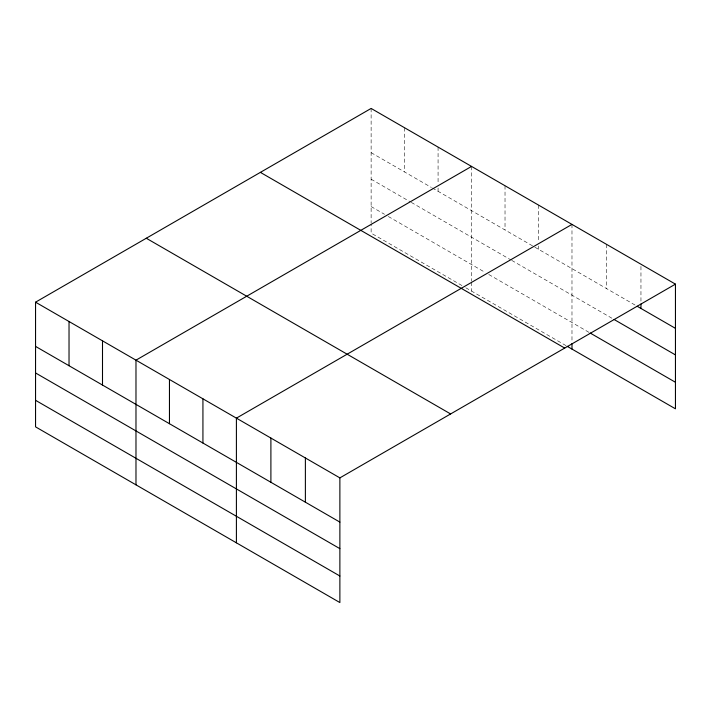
<?xml version="1.0" encoding="UTF-8"?>
<svg xmlns="http://www.w3.org/2000/svg" width="711" height="711" viewBox="0 0 711 711"><rect width="100%" height="100%" fill="white"/><g stroke="black" fill="none" stroke-linecap="round" stroke-linejoin="round"><path stroke-width="0.53" stroke-dasharray="3.56 2.67" d="M371.124 152.661L431.381 187.446M432.332 187.997L635.207 305.126M371.124 179.208L410.336 201.853M411.296 202.404L510.765 259.835M511.724 260.386L612.215 318.404M371.124 206.563L384.518 214.295M388.339 216.508L484.938 272.277M488.768 274.49L589.223 332.49M461.99 285.573L371.124 233.119L371.124 224.267M465.812 287.786L566.24 345.768M640.958 266.438L640.958 301.82M606.465 244.317L606.465 288.533M571.982 224.4L571.982 342.444M538.503 205.079L538.503 241.553M538.503 245.979L538.503 249.294M505.023 185.749L505.023 229.964M471.553 166.418L471.553 281.147M471.553 282.249L471.553 291.101M438.074 147.097L438.074 183.571M438.074 187.997L438.074 191.312M404.595 127.767L404.595 171.991M371.124 108.436L371.124 223.165"/><path stroke-width="1.07" d="M35.55 302.184L339.876 477.881L339.876 602.564L35.55 426.858L35.55 302.184L371.124 108.436L675.45 284.142L675.45 408.816L567.2 346.319M471.553 166.418L135.979 360.166L135.979 484.84M571.982 224.4L236.407 418.139L236.407 542.822M339.876 477.881L675.45 284.142M637.127 306.237L675.45 328.358M614.135 319.515L675.45 354.913M590.183 333.041L675.45 382.269M260.386 172.373L564.712 348.079M146.288 238.247L450.614 413.944M35.55 346.399L339.876 522.105M35.55 372.955L339.876 548.652M35.55 400.311L339.876 576.008M640.958 304.024L640.958 308.45M571.982 343.546L571.982 349.083M305.383 457.973L305.383 502.188M270.9 438.056L270.9 482.28M202.928 398.818L202.928 443.033M169.458 379.487L169.458 423.712M102.5 340.836L102.5 385.051M69.029 321.505L69.029 365.73"/></g></svg>
